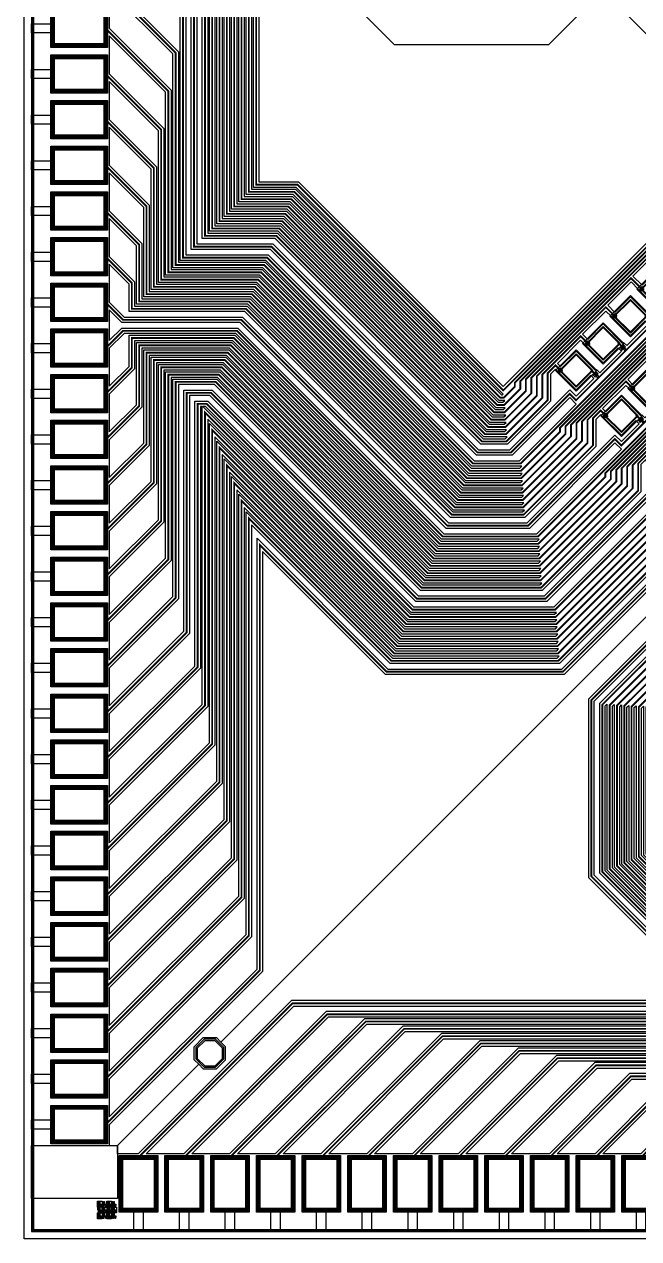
# Model space of a CAD drawing. Extents: x -87611 to 96139, y 77822 to 138139.
# Drawn here: x 71237 to 74599, y 77822 to 84469 of the extents above; entities that cross this region are included whole.
import ezdxf

# ---------------------------------------------------------------- set-up
doc = ezdxf.new("R2010")
doc.units = 0
doc.header["$MEASUREMENT"] = 0
doc.layers.get('0').update_dxf_attribs({"color": 6})
for name, color, linetype in [('L10D0 Abs', 4, 'Continuous'), ('L12D0 Etch', 190, 'Continuous'), ('L14D0 Au', 2, 'Continuous'), ('L15D0 PVIA', 7, 'Continuous'), ('L18D0 SU8', 7, 'Continuous'), ('L1D0 Plug', 200, 'Continuous'), ('L3D0 Base', 3, 'Continuous'), ('L4D0 Cntr', 1, 'Continuous'), ('L50D0 SiO2', 52, 'Continuous'), ('L7D0 DE', 42, 'Continuous'), ('L8D0 Wire', 5, 'Continuous'), ('L9D0 Cont', 30, 'Continuous')]:
    doc.layers.add(name, color=color, linetype=linetype)

# ---------------------------------------------------------------- blocks, each defined once
blk = doc.blocks.new('_ALIGNMARK')
at = {"layer": 'L10D0 Abs'}
for points in [[(6, 2), (6, 14), (2, 14), (2, 30), (6, 30), (6, 18), (10, 18), (10, 30), (14, 30), (14, 14), (10, 14), (10, 2)], [(20, 2), (20, 8), (18, 8), (18, 16), (20, 16), (20, 10), (22, 10), (22, 16), (24, 16), (24, 8), (22, 8), (22, 2)]]:
    blk.add_lwpolyline(points, close=True, dxfattribs=at)
at = {"layer": 'L12D0 Etch'}
for points in [[(58, 2), (58, 14), (54, 14), (54, 30), (58, 30), (58, 18), (62, 18), (62, 30), (66, 30), (66, 14), (62, 14), (62, 2)], [(72, 2), (72, 8), (70, 8), (70, 16), (72, 16), (72, 10), (74, 10), (74, 16), (76, 16), (76, 8), (74, 8), (74, 2)]]:
    blk.add_lwpolyline(points, close=True, dxfattribs=at)
at = {"layer": 'L14D0 Au'}
for points in [[(6, 66), (6, 78), (2, 78), (2, 94), (6, 94), (6, 82), (10, 82), (10, 94), (14, 94), (14, 78), (10, 78), (10, 66)], [(20, 66), (20, 72), (18, 72), (18, 80), (20, 80), (20, 74), (22, 74), (22, 80), (24, 80), (24, 72), (22, 72), (22, 66)]]:
    blk.add_lwpolyline(points, close=True, dxfattribs=at)
at = {"layer": 'L15D0 PVIA'}
for points in [[(84, 34), (84, 46), (80, 46), (80, 62), (84, 62), (84, 50), (88, 50), (88, 62), (92, 62), (92, 46), (88, 46), (88, 34)], [(98, 34), (98, 40), (96, 40), (96, 48), (98, 48), (98, 42), (100, 42), (100, 48), (102, 48), (102, 40), (100, 40), (100, 34)]]:
    blk.add_lwpolyline(points, close=True, dxfattribs=at)
at = {"layer": 'L18D0 SU8'}
for points in [[(84, 2), (84, 14), (80, 14), (80, 30), (84, 30), (84, 18), (88, 18), (88, 30), (92, 30), (92, 14), (88, 14), (88, 2)], [(98, 2), (98, 8), (96, 8), (96, 16), (98, 16), (98, 10), (100, 10), (100, 16), (102, 16), (102, 8), (100, 8), (100, 2)]]:
    blk.add_lwpolyline(points, close=True, dxfattribs=at)
at = {"layer": 'L1D0 Plug'}
for points in [[(32, 2), (32, 14), (28, 14), (28, 30), (32, 30), (32, 18), (36, 18), (36, 30), (40, 30), (40, 14), (36, 14), (36, 2)], [(46, 2), (46, 8), (44, 8), (44, 16), (46, 16), (46, 10), (48, 10), (48, 16), (50, 16), (50, 8), (48, 8), (48, 2)]]:
    blk.add_lwpolyline(points, close=True, dxfattribs=at)
at = {"layer": 'L3D0 Base'}
for points in [[(0, 64), (0, 96), (26, 96), (26, 64)], [(52, 64), (52, 96), (78, 96), (78, 64)], [(80, 78), (80, 94), (84, 94), (84, 78)], [(84, 66), (84, 82), (88, 82), (88, 66)], [(88, 78), (88, 94), (92, 94), (92, 78)], [(96, 72), (96, 80), (98, 80), (98, 72)], [(98, 66), (98, 74), (100, 74), (100, 66)], [(100, 72), (100, 80), (102, 80), (102, 72)], [(0, 0), (0, 32), (26, 32), (26, 0)], [(26, 32), (26, 64), (52, 64), (52, 32)], [(52, 0), (52, 32), (78, 32), (78, 0)], [(78, 32), (78, 64), (104, 64), (104, 32)]]:
    blk.add_lwpolyline(points, close=True, dxfattribs=at)
at = {"layer": 'L4D0 Cntr'}
for points in [[(32, 34), (32, 46), (28, 46), (28, 62), (32, 62), (32, 50), (36, 50), (36, 62), (40, 62), (40, 46), (36, 46), (36, 34)], [(46, 34), (46, 40), (44, 40), (44, 48), (46, 48), (46, 42), (48, 42), (48, 48), (50, 48), (50, 40), (48, 40), (48, 34)]]:
    blk.add_lwpolyline(points, close=True, dxfattribs=at)
at = {"layer": 'L50D0 SiO2'}
for points in [[(6, 34), (6, 46), (2, 46), (2, 62), (6, 62), (6, 50), (10, 50), (10, 62), (14, 62), (14, 46), (10, 46), (10, 34)], [(20, 34), (20, 40), (18, 40), (18, 48), (20, 48), (20, 42), (22, 42), (22, 48), (24, 48), (24, 40), (22, 40), (22, 34)]]:
    blk.add_lwpolyline(points, close=True, dxfattribs=at)
at = {"layer": 'L7D0 DE'}
for points in [[(58, 34), (58, 46), (54, 46), (54, 62), (58, 62), (58, 50), (62, 50), (62, 62), (66, 62), (66, 46), (62, 46), (62, 34)], [(72, 34), (72, 40), (70, 40), (70, 48), (72, 48), (72, 42), (74, 42), (74, 48), (76, 48), (76, 40), (74, 40), (74, 34)]]:
    blk.add_lwpolyline(points, close=True, dxfattribs=at)
at = {"layer": 'L8D0 Wire'}
for points in [[(32, 66), (32, 78), (28, 78), (28, 94), (32, 94), (32, 82), (36, 82), (36, 94), (40, 94), (40, 78), (36, 78), (36, 66)], [(46, 66), (46, 72), (44, 72), (44, 80), (46, 80), (46, 74), (48, 74), (48, 80), (50, 80), (50, 72), (48, 72), (48, 66)]]:
    blk.add_lwpolyline(points, close=True, dxfattribs=at)
at = {"layer": 'L9D0 Cont'}
for points in [[(58, 66), (58, 78), (54, 78), (54, 94), (58, 94), (58, 82), (62, 82), (62, 94), (66, 94), (66, 78), (62, 78), (62, 66)], [(72, 66), (72, 72), (70, 72), (70, 80), (72, 80), (72, 74), (74, 74), (74, 80), (76, 80), (76, 72), (74, 72), (74, 66)]]:
    blk.add_lwpolyline(points, close=True, dxfattribs=at)
blk = doc.blocks.new('_PRBE_BTM')
at = {"layer": 'L1D0 Plug'}
blk.add_lwpolyline([(-25, -12.5), (-25, 12.5), (-11, 12.5), (-11, -12.5)], close=True, dxfattribs=at)
at = {"layer": 'L3D0 Base'}
for points in [[(-55, 2.5), (-45, 2.5), (-45, -2.5), (-55, -2.5)], [(-3.75, -5), (-8.75, -2.5), (-45, -2.5), (-45, 2.5), (-8.75, 2.5), (-3.75, 5), (0, 5), (0, -5)]]:
    blk.add_lwpolyline(points, close=True, dxfattribs=at)
at = {"layer": 'L9D0 Cont'}
blk.add_lwpolyline([(-20, -6.5), (-20, 6.5), (-16, 6.5), (-16, -6.5)], close=True, dxfattribs=at)
blk = doc.blocks.new('PIX130')
at = {"layer": 'L3D0 Base'}
blk.add_lwpolyline([(-65, -65), (-65, 65), (65, 65), (65, -65)], close=True, dxfattribs=at)
at = {"layer": 'L4D0 Cntr'}
blk.add_lwpolyline([(-63, -63), (-63, 63), (63, 63), (63, -63)], close=True, dxfattribs=at)
at = {"layer": 'L7D0 DE'}
blk.add_lwpolyline([(-80, -80), (-80, 80), (80, 80), (80, -80)], close=True, dxfattribs=at)
blk = doc.blocks.new('PIX130A')
at = {"layer": 'L10D0 Abs'}
blk.add_lwpolyline([(-61, -61), (-61, 61), (61, 61), (61, -61)], close=True, dxfattribs=at)
at = {"linetype": 'Continuous'}
blk.add_blockref('PIX130', (0, 0), dxfattribs=at)
blk = doc.blocks.new('_128SUB_TRCE130')
at = {"layer": 'L14D0 Au'}
for points in [[(-40, 1285), (-40, 1400), (-190, 1400), (-190, 1399.997), (-215, 1399.997), (-215, 1579.997), (-190, 1579.997), (-190, 1460), (-40, 1460), (-40, 1452.5), (-15, 1452.5), (-15, 1285)], [(-40, 1075), (-40, 1190), (-190, 1190), (-190, 1189.997), (-230, 1189.997), (-230, 1369.997), (-190, 1369.997), (-190, 1250), (-40, 1250), (-40, 1242.5), (-15, 1242.5), (-15, 1075)], [(-40, 865), (-40, 980), (-190, 980), (-190, 979.997), (-245, 979.997), (-245, 1159.997), (-190, 1159.997), (-190, 1040), (-40, 1040), (-40, 1032.5), (-15, 1032.5), (-15, 865)], [(-40, 655), (-40, 770), (-190, 770), (-190, 769.997), (-260, 769.997), (-260, 949.997), (-190, 949.997), (-190, 830), (-40, 830), (-40, 822.5), (-15, 822.5), (-15, 655)], [(-40, 445), (-40, 560), (-190, 560), (-190, 559.997), (-275, 559.997), (-275, 739.997), (-190, 739.997), (-190, 620), (-40, 620), (-40, 612.5), (-15, 612.5), (-15, 445)], [(-40, 235), (-40, 350), (-190, 350), (-190, 349.997), (-290, 349.997), (-290, 529.997), (-190, 529.997), (-190, 410), (-40, 410), (-40, 402.5), (-15, 402.5), (-15, 235)], [(-40, 25), (-40, 140), (-190, 140), (-190, 139.997), (-305, 139.997), (-305, 319.997), (-190, 319.997), (-190, 200), (-40, 200), (-40, 192.5), (-15, 192.5), (-15, 25)]]:
    blk.add_lwpolyline(points, close=True, dxfattribs=at)
at = {"layer": 'L3D0 Base', "const_width": 10}
blk.add_lwpolyline([(0, 0), (0, 1650), (-50, 1650), (-50, 1660)], dxfattribs=at)
at = {"layer": 'L8D0 Wire', "const_width": 10}
for points in [[(-188.223, 124.997), (-320, 124.997), (-320, 1834.3)], [(-188.223, 334.997), (-305, 334.997), (-305, 1819.3), (-290, 1834.3), (-290, 1844.3)], [(-188.223, 544.997), (-290, 544.997), (-290, 1791.874), (-260, 1821.874), (-260, 1831.874)], [(-188.223, 754.997), (-275, 754.997), (-275, 1764.447), (-230, 1809.447), (-230, 1819.447)], [(-188.223, 964.997), (-260, 964.997), (-260, 1737.021), (-200, 1797.021), (-200, 1807.021)], [(-188.223, 1174.997), (-245, 1174.997), (-245, 1709.594), (-170, 1784.594), (-170, 1794.594)], [(-188.223, 1384.997), (-230, 1384.997), (-230, 1682.168), (-140, 1772.168), (-140, 1782.168)], [(-188.223, 1594.997), (-215, 1594.997), (-215, 1654.742), (-110, 1759.742), (-110, 1769.742)]]:
    blk.add_lwpolyline(points, dxfattribs=at)
blk = doc.blocks.new('_128PRBE_TOP')
at = {"layer": 'L50D0 SiO2', "linetype": 'Continuous'}
blk.add_lwpolyline([(3.223, 10), (18.223, 10), (18.223, -10), (3.223, -10)], close=True, dxfattribs=at)
at = {"layer": 'L8D0 Wire'}
for points in [[(0, 5), (3.75, 5), (8.223, 0), (8.223, -5), (7.5, -5), (0, -5)], [(23.223, 0), (8.223, 0), (8.223, -5), (23.223, -5)]]:
    blk.add_lwpolyline(points, close=True, dxfattribs=at)
blk = doc.blocks.new('_128SUB130A')
at = {"linetype": 'Continuous'}
for name, p in [('_128SUB_TRCE130', (320, -1834.3)), ('PIX130A', (205, -299.3)), ('_128PRBE_TOP', (131.777, -239.303)), ('_PRBE_BTM', (315, -359.3)), ('PIX130A', (205, -509.3)), ('_128PRBE_TOP', (131.777, -449.303)), ('_PRBE_BTM', (315, -569.3)), ('PIX130A', (205, -719.3)), ('_128PRBE_TOP', (131.777, -659.303)), ('_PRBE_BTM', (315, -779.3)), ('PIX130A', (205, -929.3)), ('_128PRBE_TOP', (131.777, -869.303)), ('_PRBE_BTM', (315, -989.3)), ('PIX130A', (205, -1139.3)), ('_128PRBE_TOP', (131.777, -1079.303)), ('_PRBE_BTM', (315, -1199.3)), ('PIX130A', (205, -1349.3)), ('_128PRBE_TOP', (131.777, -1289.303)), ('_PRBE_BTM', (315, -1409.3)), ('PIX130A', (205, -1559.3)), ('_128PRBE_TOP', (131.777, -1499.303)), ('_PRBE_BTM', (315, -1619.3)), ('PIX130A', (205, -1769.3)), ('_128PRBE_TOP', (131.777, -1709.303)), ('_PRBE_BTM', (315, -1829.3))]:
    blk.add_blockref(name, p, dxfattribs=at)
blk = doc.blocks.new('_SU8_POST')
at = {"layer": 'L18D0 SU8'}
blk.add_lwpolyline([(-28.5, -68.5), (-68.5, -28.5), (-68.5, 28.5), (-28.5, 68.5), (28.5, 68.5), (68.5, 28.5), (68.5, -28.5), (28.5, -68.5)], close=True, dxfattribs=at)
at = {"layer": 'L3D0 Base'}
blk.add_lwpolyline([(-31.5, -76), (-76, -31.5), (-76, 31.5), (-31.5, 76), (31.5, 76), (76, 31.5), (76, -31.5), (31.5, -76)], close=True, dxfattribs=at)
blk = doc.blocks.new('128PAD')
at = {"layer": 'L14D0 Au'}
blk.add_lwpolyline([(-90, 10), (-90, 290), (90, 290), (90, 10)], close=True, dxfattribs=at)
at = {"layer": 'L15D0 PVIA'}
blk.add_lwpolyline([(-85, 15), (-85, 285), (85, 285), (85, 15)], close=True, dxfattribs=at)
at = {"layer": 'L3D0 Base'}
for points in [[(-25, 300), (-25, 410), (25, 410), (25, 300)], [(-100, 0), (-100, 300), (100, 300), (100, 0)]]:
    blk.add_lwpolyline(points, close=True, dxfattribs=at)
at = {"layer": 'L4D0 Cntr'}
blk.add_lwpolyline([(-95, 5), (-95, 295), (95, 295), (95, 5)], close=True, dxfattribs=at)
at = {"layer": 'L8D0 Wire'}
blk.add_lwpolyline([(-105, -5), (-105, 305), (105, 305), (105, -5)], close=True, dxfattribs=at)
blk = doc.blocks.new('_128PADS')
for p, rotation in [((-4550, 1625), 90), ((-4550, 1375), 90), ((-4550, 1125), 90), ((-4550, 875), 90), ((-4550, 625), 90), ((-4550, 375), 90), ((-4550, 125), 90), ((-4550, -125), 90), ((-4550, -375), 90), ((-4550, -625), 90), ((-4550, -875), 90), ((-4550, -1125), 90), ((-4550, -1375), 90), ((-4550, -1625), 90), ((-4550, -1875), 90), ((-4550, -2125), 90), ((-4550, -2375), 90), ((-4550, -2625), 90), ((-4550, -2875), 90), ((-4550, -3125), 90), ((-4550, -3375), 90), ((-4550, -3625), 90), ((-4550, -3875), 90), ((-4550, -4125), 90), ((-4550, -4375), 90), ((-4375, -4550), 180), ((-4125, -4550), 180), ((-3875, -4550), 180), ((-3625, -4550), 180), ((-3375, -4550), 180), ((-3125, -4550), 180), ((-2875, -4550), 180), ((-2625, -4550), 180), ((-2375, -4550), 180), ((-2125, -4550), 180), ((-1875, -4550), 180), ((-1625, -4550), 180)]:
    blk.add_blockref('128PAD', p, dxfattribs=dict(rotation=rotation))
blk = doc.blocks.new('_128TRCE130')
at = {"layer": 'L14D0 Au'}
for points in [[(-3557.601, 3716.388), (-785, 3716.388), (-785, 3499.154), (335.308, 2378.846), (-915.706, 1127.833)], [(1138.442, 1272.792), (1911.521, 2045.871), (1911.521, 3022.948), (1238.081, 3696.388), (3537.601, 3696.388), (4376.213, 4535), (4490, 4535), (4490, 4490), (4045.395, 4045.395), (4020.192, 4070.598), (3948.975, 4070.598), (3898.57, 4020.192), (3898.57, 3948.975), (3923.773, 3923.773), (0, 0), (-1833.831, 1833.831), (-1535.918, 2131.744), (-1535.918, 2974.37), (-2131.744, 3570.196)]]:
    blk.add_lwpolyline(points, dxfattribs=at)
for points in [[(377.734, 2378.846), (-755, 3511.58), (-755, 3746.388), (-3545.175, 3746.388), (-4333.787, 4535), (-4126.213, 4535), (-3347.601, 3756.388), (-745, 3756.388), (-745, 3515.722), (381.521, 2389.202), (381.521, 2382.633)], [(411.521, 2370.207), (411.521, 2401.628), (-715, 3528.149), (-715, 3786.388), (-3335.175, 3786.388), (-4083.787, 4535), (-3876.213, 4535), (-3137.601, 3796.388), (-705, 3796.388), (-705, 3532.291), (421.521, 2405.77), (421.521, 2380.207)], [(451.521, 2367.78), (451.521, 2418.197), (-675, 3544.717), (-675, 3826.388), (-3125.175, 3826.388), (-3833.787, 4535), (-3626.213, 4535), (-2927.601, 3836.388), (-665, 3836.388), (-665, 3548.859), (461.521, 2422.339), (461.521, 2377.78)], [(491.521, 2365.354), (491.521, 2434.765), (-635, 3561.286), (-635, 3866.388), (-2915.175, 3866.388), (-3583.787, 4535), (-3376.213, 4535), (-2717.601, 3876.388), (-625, 3876.388), (-625, 3565.428), (501.521, 2438.907), (501.521, 2375.354)], [(531.521, 2362.927), (531.521, 2451.334), (-595, 3577.854), (-595, 3906.388), (-2705.175, 3906.388), (-3333.787, 4535), (-3126.213, 4535), (-2507.601, 3916.388), (-585, 3916.388), (-585, 3581.997), (541.521, 2455.476), (541.521, 2372.927)], [(571.521, 2360.501), (571.521, 2467.902), (-555, 3594.423), (-555, 3946.388), (-2495.175, 3946.388), (-3083.787, 4535), (-2876.213, 4535), (-2297.601, 3956.388), (-545, 3956.388), (-545, 3598.565), (581.521, 2472.044), (581.521, 2370.501)], [(611.521, 2358.075), (611.521, 2484.471), (-515, 3610.991), (-515, 3986.388), (-2285.175, 3986.388), (-2833.787, 4535), (-2626.213, 4535), (-2087.601, 3996.388), (-505, 3996.388), (-505, 3615.134), (621.521, 2488.613), (621.521, 2368.075)], [(291.682, 1882.672), (274.004, 1900.349), (353.553, 1979.899), (247.487, 2085.965), (247.485, 2085.963), (240.414, 2093.034), (267.66, 2120.28), (416.152, 2120.28), (651.521, 2355.648), (651.521, 2501.039), (-475, 3627.56), (-475, 4026.388), (-2075.175, 4026.388), (-2583.787, 4535), (-2376.213, 4535), (-1897.601, 4056.388), (-445, 4056.388), (-445, 3639.986), (681.521, 2513.466), (681.521, 2343.222), (353.553, 2015.254), (388.909, 1979.899)], [(431.335, 1979.899), (395.98, 2015.254), (711.521, 2330.795), (711.521, 2525.892), (-415, 3652.413), (-415, 4086.388), (-1885.175, 4086.388), (-2333.787, 4535), (-2126.213, 4535), (-1707.601, 4116.388), (-385, 4116.388), (-385, 3664.839), (741.521, 2538.318), (741.521, 2290.085)], [(771.521, 2277.658), (771.521, 2550.745), (-355, 3677.266), (-355, 4146.388), (-1695.175, 4146.388), (-2083.787, 4535), (-1876.213, 4535), (-1497.601, 4156.388), (-345, 4156.388), (-345, 3681.408), (781.521, 2554.887), (781.521, 2287.658)], [(811.521, 2275.232), (811.521, 2567.313), (-315, 3693.834), (-315, 4186.388), (-1485.175, 4186.388), (-1833.787, 4535), (-1626.213, 4535), (-1287.601, 4196.388), (-305, 4196.388), (-305, 3697.976), (821.521, 2571.456), (821.521, 2285.232)], [(851.521, 2272.805), (851.521, 2583.882), (-275, 3710.403), (-275, 4226.388), (-1275.175, 4226.388), (-1583.787, 4535), (-1376.213, 4535), (-1077.601, 4236.388), (-265, 4236.388), (-265, 3714.545), (861.521, 2588.024), (861.521, 2282.805)], [(891.521, 2270.379), (891.521, 2600.45), (-235, 3726.971), (-235, 4266.388), (-1065.175, 4266.388), (-1333.787, 4535), (-1126.213, 4535), (-867.601, 4276.388), (-225, 4276.388), (-225, 3731.113), (901.521, 2604.593), (901.521, 2280.379)], [(931.521, 2267.953), (931.521, 2617.019), (-195, 3743.54), (-195, 4306.388), (-855.175, 4306.388), (-1083.787, 4535), (-876.213, 4535), (-657.601, 4316.388), (-185, 4316.388), (-185, 3747.682), (941.521, 2621.161), (941.521, 2277.953)], [(971.521, 2265.526), (971.521, 2633.588), (-155, 3760.108), (-155, 4346.388), (-645.175, 4346.388), (-833.787, 4535), (-626.213, 4535), (-447.601, 4356.388), (-145, 4356.388), (-145, 3764.251), (981.521, 2637.73), (981.521, 2275.526)], [(1011.521, 2263.1), (1011.521, 2650.156), (-115, 3776.677), (-115, 4386.388), (-435.175, 4386.388), (-583.787, 4535), (-376.213, 4535), (-237.601, 4396.388), (-105, 4396.388), (-105, 3780.819), (1021.521, 2654.298), (1021.521, 2273.1)], [(539.169, 1635.184), (521.491, 1652.862), (601.041, 1732.412), (494.975, 1838.478), (494.972, 1838.475), (487.901, 1845.546), (515.147, 1872.792), (663.64, 1872.792), (1051.521, 2260.673), (1051.521, 2666.725), (-75, 3793.245), (-75, 4426.388), (-225.175, 4426.388), (-333.787, 4535), (-126.213, 4535), (-45, 4453.787), (-45, 3805.672), (1081.521, 2679.151), (1081.521, 2248.247), (601.041, 1767.767), (636.396, 1732.412)], [(678.823, 1732.412), (643.467, 1767.767), (1111.521, 2235.821), (1111.521, 2691.577), (-15, 3818.098), (-15, 4466.213), (-83.787, 4535), (83.787, 4535), (15, 4466.213), (15, 3830.525), (1141.521, 2704.004), (1141.521, 2195.11)], [(1171.521, 2182.684), (1171.521, 2716.43), (45, 3842.951), (45, 4453.787), (126.213, 4535), (333.787, 4535), (225.175, 4426.388), (55, 4426.388), (55, 3847.093), (1181.521, 2720.572), (1181.521, 2192.684)], [(1211.521, 2180.257), (1211.521, 2732.999), (85, 3859.52), (85, 4396.388), (237.601, 4396.388), (376.213, 4535), (583.787, 4535), (435.175, 4386.388), (95, 4386.388), (95, 3863.662), (1221.521, 2737.141), (1221.521, 2190.257)], [(1251.521, 2177.831), (1251.521, 2749.567), (125, 3876.088), (125, 4356.388), (447.601, 4356.388), (626.213, 4535), (833.787, 4535), (645.175, 4346.388), (135, 4346.388), (135, 3880.23), (1261.521, 2753.709), (1261.521, 2187.831)], [(1291.521, 2175.404), (1291.521, 2766.136), (165, 3892.657), (165, 4316.388), (657.601, 4316.388), (876.213, 4535), (1083.787, 4535), (855.175, 4306.388), (175, 4306.388), (175, 3896.799), (1301.521, 2770.278), (1301.521, 2185.404)], [(1331.521, 2172.978), (1331.521, 2782.704), (205, 3909.225), (205, 4276.388), (867.601, 4276.388), (1126.213, 4535), (1333.787, 4535), (1065.175, 4266.388), (215, 4266.388), (215, 3913.367), (1341.521, 2786.847), (1341.521, 2182.978)], [(1371.521, 2170.551), (1371.521, 2799.273), (245, 3925.794), (245, 4236.388), (1077.601, 4236.388), (1376.213, 4535), (1583.787, 4535), (1275.175, 4226.388), (255, 4226.388), (255, 3929.936), (1381.521, 2803.415), (1381.521, 2180.551)], [(1411.521, 2168.125), (1411.521, 2815.842), (285, 3942.362), (285, 4196.388), (1287.601, 4196.388), (1626.213, 4535), (1833.787, 4535), (1485.175, 4186.388), (295, 4186.388), (295, 3946.504), (1421.521, 2819.984), (1421.521, 2178.125)], [(786.656, 1387.697), (768.979, 1405.375), (848.528, 1484.924), (742.462, 1590.99), (742.46, 1590.988), (735.389, 1598.059), (762.635, 1625.305), (911.127, 1625.305), (1451.521, 2165.699), (1451.521, 2832.41), (325, 3958.931), (325, 4156.388), (1497.601, 4156.388), (1876.213, 4535), (2083.787, 4535), (1675.175, 4126.388), (355, 4126.388), (355, 3971.357), (1481.521, 2844.836), (1481.521, 2153.272), (848.528, 1520.28), (883.883, 1484.924)], [(926.31, 1484.924), (890.955, 1520.28), (1511.521, 2140.846), (1511.521, 2857.263), (385, 3983.784), (385, 4096.388), (1687.601, 4096.388), (2126.213, 4535), (2333.787, 4535), (1865.175, 4066.388), (415, 4066.388), (415, 3996.21), (1541.521, 2869.689), (1541.521, 2100.135)], [(445, 4026.388), (445, 4036.388), (1877.601, 4036.388), (2376.213, 4535), (2583.787, 4535), (2075.175, 4026.388)], [(1611.521, 2085.282), (1611.521, 2898.684), (513.817, 3996.388), (2087.601, 3996.388), (2626.213, 4535), (2833.787, 4535), (2285.175, 3986.388), (537.959, 3986.388), (1621.521, 2902.826), (1621.521, 2095.282)], [(1651.521, 2082.856), (1651.521, 2915.253), (610.386, 3956.388), (2297.601, 3956.388), (2876.213, 4535), (3083.787, 4535), (2495.175, 3946.388), (634.528, 3946.388), (1661.521, 2919.395), (1661.521, 2092.856)], [(1691.521, 2080.43), (1691.521, 2931.821), (706.954, 3916.388), (2507.601, 3916.388), (3126.213, 4535), (3333.787, 4535), (2705.175, 3906.388), (731.097, 3906.388), (1701.521, 2935.963), (1701.521, 2090.43)], [(1731.521, 2078.003), (1731.521, 2948.39), (803.523, 3876.388), (2717.601, 3876.388), (3376.213, 4535), (3583.787, 4535), (2915.175, 3866.388), (827.665, 3866.388), (1741.521, 2952.532), (1741.521, 2088.003)], [(1771.521, 2075.577), (1771.521, 2964.958), (900.092, 3836.388), (2927.601, 3836.388), (3626.213, 4535), (3833.787, 4535), (3125.175, 3826.388), (924.234, 3826.388), (1781.521, 2969.101), (1781.521, 2085.577)], [(1034.144, 1140.21), (1016.466, 1157.887), (1096.016, 1237.437), (989.949, 1343.503), (989.947, 1343.5), (982.876, 1350.571), (1010.122, 1377.818), (1158.614, 1377.818), (1851.521, 2070.724), (1851.521, 2998.095), (1093.229, 3756.388), (3347.601, 3756.388), (4126.213, 4535), (4333.787, 4535), (3525.175, 3726.388), (1165.655, 3726.388), (1881.521, 3010.522), (1881.521, 2058.298), (1096.016, 1272.792), (1131.371, 1237.437)], [(1811.521, 2073.15), (1811.521, 2981.527), (996.66, 3796.388), (3137.601, 3796.388), (3876.213, 4535), (4083.787, 4535), (3335.175, 3786.388), (1020.802, 3786.388), (1821.521, 2985.669), (1821.521, 2083.15)], [(1571.521, 2087.709), (1571.521, 2882.116), (445, 4008.637), (445, 4022.779), (1581.521, 2886.258), (1581.521, 2097.709)]]:
    blk.add_lwpolyline(points, close=True, dxfattribs=at)
at = {"layer": 'L3D0 Base', "const_width": 10}
for points in [[(-2375, 4555), (-1891.388, 4071.388), (-430, 4071.388), (-430, 3646.2), (696.521, 2519.679), (696.521, 2337.009), (374.767, 2015.254)], [(-125, 4555), (-30, 4460), (-30, 3811.885), (1096.521, 2685.364), (1096.521, 2242.034), (622.254, 1767.767)], [(2125, 4555), (1681.388, 4111.388), (370, 4111.388), (370, 3977.571), (1496.521, 2851.05), (1496.521, 2147.059), (869.741, 1520.28)], [(4375, 4555), (3531.388, 3711.388), (1201.868, 3711.388), (1896.521, 3016.735), (1896.521, 2052.084), (1117.229, 1272.792)]]:
    blk.add_lwpolyline(points, dxfattribs=at)
at = {"layer": 'L8D0 Wire', "const_width": 10}
for points in [[(-4375, 4555), (-3551.388, 3731.388), (-770, 3731.388), (-770, 3505.367), (356.521, 2378.846), (314.167, 2336.493)], [(-4125, 4555), (-3341.388, 3771.388), (-730, 3771.388), (-730, 3521.936), (396.521, 2395.415), (396.521, 2376.42), (335.381, 2315.28)], [(-3875, 4555), (-3131.388, 3811.388), (-690, 3811.388), (-690, 3538.504), (436.521, 2411.983), (436.521, 2373.993), (347.807, 2285.28)], [(-3625, 4555), (-2921.388, 3851.388), (-650, 3851.388), (-650, 3555.073), (476.521, 2428.552), (476.521, 2371.567), (360.233, 2255.28)], [(-3375, 4555), (-2711.388, 3891.388), (-610, 3891.388), (-610, 3571.641), (516.521, 2445.12), (516.521, 2369.141), (372.66, 2225.28)], [(-3125, 4555), (-2501.388, 3931.388), (-570, 3931.388), (-570, 3588.21), (556.521, 2461.689), (556.521, 2366.714), (385.086, 2195.28)], [(-2875, 4555), (-2291.388, 3971.388), (-530, 3971.388), (-530, 3604.778), (596.521, 2478.257), (596.521, 2364.288), (397.513, 2165.28)], [(-2625, 4555), (-2081.388, 4011.388), (-490, 4011.388), (-490, 3621.347), (636.521, 2494.826), (636.521, 2361.861), (409.939, 2135.28)], [(-2125, 4555), (-1701.388, 4131.388), (-370, 4131.388), (-370, 3671.052), (756.521, 2544.532), (756.521, 2283.871), (561.655, 2089.005)], [(-1875, 4555), (-1491.388, 4171.388), (-330, 4171.388), (-330, 3687.621), (796.521, 2561.1), (796.521, 2281.445), (582.868, 2067.792)], [(-1625, 4555), (-1281.388, 4211.388), (-290, 4211.388), (-290, 3704.19), (836.521, 2577.669), (836.521, 2279.019), (595.294, 2037.792)], [(-1375, 4555), (-1071.388, 4251.388), (-250, 4251.388), (-250, 3720.758), (876.521, 2594.237), (876.521, 2276.592), (607.721, 2007.792)], [(-1125, 4555), (-861.388, 4291.388), (-210, 4291.388), (-210, 3737.327), (916.521, 2610.806), (916.521, 2274.166), (620.147, 1977.792)], [(-875, 4555), (-651.388, 4331.388), (-170, 4331.388), (-170, 3753.895), (956.521, 2627.374), (956.521, 2271.739), (632.574, 1947.792)], [(-625, 4555), (-441.388, 4371.388), (-130, 4371.388), (-130, 3770.464), (996.521, 2643.943), (996.521, 2269.313), (645, 1917.792)], [(-375, 4555), (-231.388, 4411.388), (-90, 4411.388), (-90, 3787.032), (1036.521, 2660.511), (1036.521, 2266.887), (657.426, 1887.792)], [(125, 4555), (30, 4460), (30, 3836.738), (1156.521, 2710.217), (1156.521, 2188.897), (809.142, 1841.518)], [(375, 4555), (231.388, 4411.388), (70, 4411.388), (70, 3853.306), (1196.521, 2726.786), (1196.521, 2186.47), (830.355, 1820.305)], [(625, 4555), (441.388, 4371.388), (110, 4371.388), (110, 3869.875), (1236.521, 2743.354), (1236.521, 2184.044), (842.782, 1790.305)], [(875, 4555), (651.388, 4331.388), (150, 4331.388), (150, 3886.444), (1276.521, 2759.923), (1276.521, 2181.618), (855.208, 1760.305)], [(1125, 4555), (861.388, 4291.388), (190, 4291.388), (190, 3903.012), (1316.521, 2776.491), (1316.521, 2179.191), (867.635, 1730.305)], [(1375, 4555), (1071.388, 4251.388), (230, 4251.388), (230, 3919.581), (1356.521, 2793.06), (1356.521, 2176.765), (880.061, 1700.305)], [(1625, 4555), (1281.388, 4211.388), (270, 4211.388), (270, 3936.149), (1396.521, 2809.628), (1396.521, 2174.338), (892.487, 1670.305)], [(1875, 4555), (1491.388, 4171.388), (310, 4171.388), (310, 3952.718), (1436.521, 2826.197), (1436.521, 2171.912), (904.914, 1640.305)], [(2375, 4555), (1871.388, 4051.388), (430, 4051.388), (430, 4002.423), (1556.521, 2875.902), (1556.521, 2093.922), (1056.63, 1594.031)], [(2625, 4555), (2081.388, 4011.388), (477.604, 4011.388), (1596.521, 2892.471), (1596.521, 2091.496), (1077.843, 1572.818)], [(2875, 4555), (2291.388, 3971.388), (574.173, 3971.388), (1636.521, 2909.04), (1636.521, 2089.069), (1090.269, 1542.818)], [(3125, 4555), (2501.388, 3931.388), (670.741, 3931.388), (1676.521, 2925.608), (1676.521, 2086.643), (1102.696, 1512.818)], [(3375, 4555), (2711.388, 3891.388), (767.31, 3891.388), (1716.521, 2942.177), (1716.521, 2084.216), (1115.122, 1482.818)], [(3625, 4555), (2921.388, 3851.388), (863.878, 3851.388), (1756.521, 2958.745), (1756.521, 2081.79), (1127.548, 1452.818)], [(3875, 4555), (3131.388, 3811.388), (960.447, 3811.388), (1796.521, 2975.314), (1796.521, 2079.364), (1139.975, 1422.818)], [(4125, 4555), (3341.388, 3771.388), (1057.015, 3771.388), (1836.521, 2991.882), (1836.521, 2076.937), (1152.401, 1392.818)]]:
    blk.add_lwpolyline(points, dxfattribs=at)
blk = doc.blocks.new('$128_130_C')
at = {"layer": 'L12D0 Etch'}
blk.add_lwpolyline([(0, 0), (0, 9950), (50, 9950), (50, 50), (9950, 50), (9950, 9950), (0, 9950), (0, 10000), (10000, 10000), (10000, 0)], close=True, dxfattribs=at)
at = {"layer": 'L14D0 Au'}
blk.add_lwpolyline([(40, 220), (40, 510), (510, 510), (510, 220)], close=True, dxfattribs=at)
at = {"layer": 'L3D0 Base'}
blk.add_lwpolyline([(0, 0), (0, 9960), (40, 9960), (40, 40), (9960, 40), (9960, 9960), (0, 9960), (0, 10000), (10000, 10000), (10000, 0)], close=True, dxfattribs=at)
at = {"layer": 'L4D0 Cntr'}
blk.add_lwpolyline([(0, 0), (0, 9955), (45, 9955), (45, 45), (9955, 45), (9955, 9955), (0, 9955), (0, 10000), (10000, 10000), (10000, 0)], close=True, dxfattribs=at)
at = {"layer": 'L7D0 DE'}
blk.add_lwpolyline([(0, 0), (0, 9960), (40, 9960), (40, 40), (9960, 40), (9960, 9960), (0, 9960), (0, 10000), (10000, 10000), (10000, 0)], close=True, dxfattribs=at)
for name, p in [('_128PADS', (5000, 5000)), ('_128TRCE130', (5000, 5000)), ('_ALIGNMARK', (399.743, 109.456))]:
    blk.add_blockref(name, p)
at = {"yscale": -1}
for name, p, rotation in [('_128TRCE130', (5000, 5000), 270), ('_128SUB130A', (2663.507, 4685.833), 315), ('_128SUB130A', (2910.995, 4438.345), 315), ('_128SUB130A', (3158.482, 4190.858), 315), ('_SU8_POST', (1015.416, 1015.416), 135)]:
    blk.add_blockref(name, p, dxfattribs=dict(at, rotation=rotation))
at = {"rotation": 180}
blk.add_blockref('_128TRCE130', (5000, 5000), dxfattribs=at)

msp = doc.modelspace()

# ---------------------------------------------------------------- block references
msp.add_blockref('$128_130_C', (71236.9, 77821.7))

doc.saveas('drawing.dxf')
